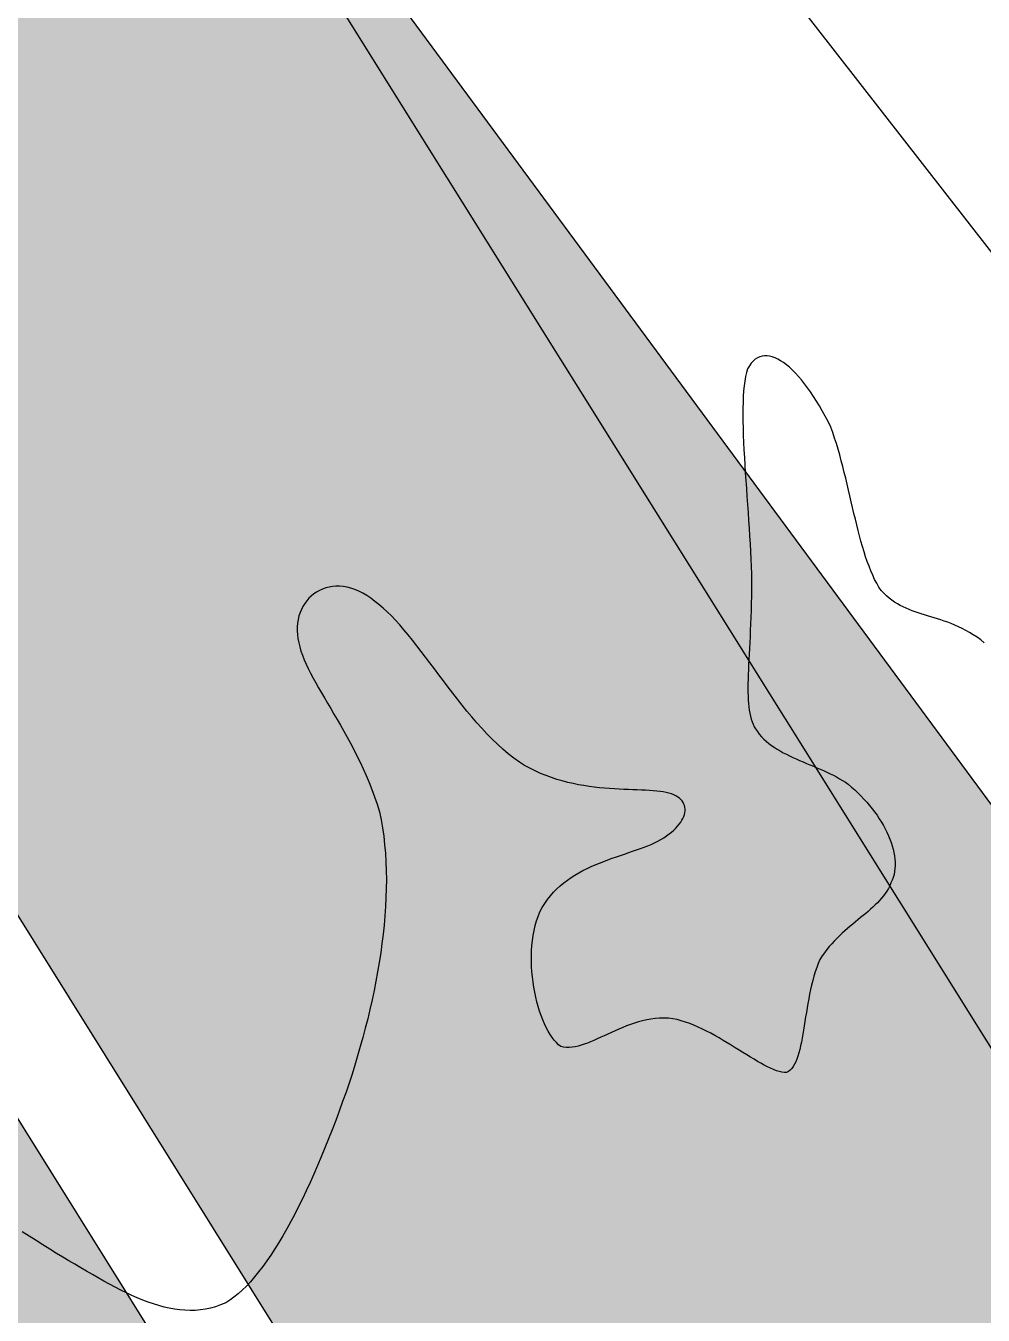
# Model space of a CAD drawing. Header units: metres. Extents: x 3 to 509016, y 4 to 6969473.
# Drawn here: x 507908.199 to 507909.53, y 6967153.202 to 6967154.996 of the extents above; entities that cross this region are included whole.
import ezdxf

# ---------------------------------------------------------------- set-up
doc = ezdxf.new("R2010")
doc.units = ezdxf.units.M
doc.layers.add('_PROP-BDY', color=6, linetype='Continuous', plot=False)
for name, color, linetype in [('EWS_BATTER TOE', 252, 'Continuous'), ('HATCH_LANDSCAPE', 1, 'Continuous'), ('HATCH_PAVEMENT_CARPARK', 254, 'Continuous'), ('KRB_BACK', 252, 'Continuous'), ('KRB_LIP', 252, 'Continuous'), ('mga2020DR_UNLINED', 252, 'Continuous'), ('mga2020VEG_TREE', 252, 'Continuous'), ('XREF', 7, 'Continuous')]:
    doc.layers.add(name, color=color, linetype=linetype)

# ---------------------------------------------------------------- blocks, each defined once
blk = doc.blocks.new('XD_HATCH')
at = {"layer": 'HATCH_LANDSCAPE', "ltscale": 0.5}
h = blk.add_hatch(dxfattribs=at)
h.set_pattern_fill('GRASS', color=256, scale=0.05)
h.set_pattern_definition([(212.013854887, (0, 0), (-0.28538859865, -1.2375190291), [0.238125, -1.557926224]), (167.013854887, (0, 0), (-0.28538859868, -1.23751902925), [0.238125, -1.031875]), (257.013854887, (0, 0), (1.23751902925, -0.28538859868), [0.238125, -1.031875])])
edge = h.paths.add_edge_path()
edge.add_line((507834.6194, 6967286.6003), (507833.7745, 6967278.3766))
edge.add_line((507833.7745, 6967278.3766), (507834.4563, 6967266.5732))
edge.add_arc((507833.4405, 6967266.3882), 1.0325, -56.8269, 10.3208, ccw=False)
edge.add_line((507834.0055, 6967265.524), (507833.7027, 6967265.3348))
edge.add_line((507833.7027, 6967265.3348), (507831.8595, 6967265.8814))
edge.add_arc((507790.5773, 6967261.1965), 41.5471, 6.4744, 11.72996)
edge.add_arc((507652.9266, 6967269.5696), 178.3302, 0.023588, 2.717699)
edge.add_arc((507863.8943, 6967277.5885), 32.8409, 156.38178, 179.23816, ccw=False)
edge.add_line((507833.8043, 6967290.7459), (507834.868, 6967290.3037))
edge.add_line((507834.868, 6967290.3037), (507834.6194, 6967286.6003))
edge = h.paths.add_edge_path()
edge.add_line((507840.3758, 6967264.2031), (507839.0111, 6967268.6216))
edge.add_line((507839.0111, 6967268.6216), (507838.9485, 6967268.9634))
edge.add_line((507838.9485, 6967268.9634), (507838.9635, 6967269.4631))
edge.add_line((507838.9635, 6967269.4631), (507838.7986, 6967271.4707))
edge.add_line((507838.7986, 6967271.4707), (507838.5426, 6967271.9806))
edge.add_line((507838.5426, 6967271.9806), (507838.3277, 6967272.489))
edge.add_line((507838.3277, 6967272.489), (507838.1812, 6967272.9949))
edge.add_line((507838.1812, 6967272.9949), (507838.0533, 6967273.5))
edge.add_line((507838.0533, 6967273.5), (507837.435, 6967274.5364))
edge.add_line((507837.435, 6967274.5364), (507837.4424, 6967274.8298))
edge.add_line((507837.4424, 6967274.8298), (507837.523, 6967275.3334))
edge.add_line((507837.523, 6967275.3334), (507837.4511, 6967275.831))
edge.add_line((507837.4511, 6967275.831), (507837.4008, 6967276.3294))
edge.add_line((507837.4008, 6967276.3294), (507837.3858, 6967276.8292))
edge.add_line((507837.3858, 6967276.8292), (507837.3708, 6967277.329))
edge.add_line((507837.3708, 6967277.329), (507837.3559, 6967277.8288))
edge.add_line((507837.3559, 6967277.8288), (507837.2868, 6967278.3259))
edge.add_line((507837.2868, 6967278.3259), (507837.6201, 6967280.3039))
edge.add_line((507837.6201, 6967280.3039), (507837.7291, 6967281.2981))
edge.add_line((507837.7291, 6967281.2981), (507837.7573, 6967281.7976))
edge.add_line((507837.7573, 6967281.7976), (507837.7637, 6967283.3032))
edge.add_line((507837.7637, 6967283.3032), (507837.8004, 6967283.8019))
edge.add_line((507837.8004, 6967283.8019), (507837.9, 6967284.2949))
edge.add_line((507837.9, 6967284.2949), (507838.1892, 6967285.2728))
edge.add_line((507838.1892, 6967285.2728), (507838.2709, 6967285.7675))
edge.add_line((507838.2709, 6967285.7675), (507838.3266, 6967286.2645))
edge.add_line((507838.3266, 6967286.2645), (507837.056, 6967286.299))
edge.add_line((507837.056, 6967286.299), (507837.0835, 6967286.024))
edge.add_line((507837.0835, 6967286.024), (507836.2865, 6967278.3018))
edge.add_line((507836.2865, 6967278.3018), (507836.7877, 6967269.7623))
edge.add_line((507836.7877, 6967269.7623), (507836.9971, 6967265.9725))
edge.add_arc((507835.4372, 6967265.8975), 1.5617, -51.2364, 2.7548, ccw=False)
edge.add_line((507836.415, 6967264.6797), (507834.7625, 6967263.6386))
edge.add_line((507834.7625, 6967263.6386), (507834.4122, 6967261.6514))
edge.add_line((507834.4122, 6967261.6514), (507838.3369, 6967255.3696))
edge.add_arc((507838.6337, 6967255.5551), 0.35, 211.9938, 302.0004)
edge.add_line((507838.8192, 6967255.2583), (507843.102, 6967257.934))
edge.add_line((507843.102, 6967257.934), (507849.8852, 6967247.0769))
edge.add_line((507849.8852, 6967247.0769), (507845.6775, 6967244.448))
edge.add_arc((507845.8629, 6967244.1511), 0.35, 121.996, 211.996)
edge.add_line((507845.5661, 6967243.9657), (507846.3609, 6967242.6936))
edge.add_arc((507846.6577, 6967242.879), 0.35, 211.996, 301.996)
edge.add_line((507846.8432, 6967242.5822), (507851.0509, 6967245.2111))
edge.add_line((507851.0509, 6967245.2111), (507857.8321, 6967234.3573))
edge.add_line((507857.8321, 6967234.3573), (507858.9988, 6967232.4898))
edge.add_line((507858.9988, 6967232.4898), (507868.4293, 6967217.3956))
edge.add_line((507868.4293, 6967217.3956), (507869.595, 6967215.5298))
edge.add_line((507869.595, 6967215.5298), (507879.0265, 6967200.4339))
edge.add_line((507879.0265, 6967200.4339), (507880.1922, 6967198.5681))
edge.add_line((507880.1922, 6967198.5681), (507889.6237, 6967183.4722))
edge.add_line((507889.6237, 6967183.4722), (507890.8655, 6967181.6516))
edge.add_line((507890.8655, 6967181.6516), (507890.7894, 6967181.6064))
edge.add_line((507890.7894, 6967181.6064), (507900.2209, 6967166.5105))
edge.add_line((507900.2209, 6967166.5105), (507895.9381, 6967163.8347))
edge.add_arc((507896.1235, 6967163.5378), 0.35, 121.994, 211.996)
edge.add_line((507895.8267, 6967163.3524), (507896.6215, 6967162.0802))
edge.add_arc((507896.9183, 6967162.2657), 0.35, 211.9984, 301.996)
edge.add_line((507897.1038, 6967161.9689), (507901.3866, 6967164.6447))
edge.add_line((507901.3866, 6967164.6447), (507910.8181, 6967149.5487))
edge.add_line((507910.8181, 6967149.5487), (507906.5469, 6967146.8811))
edge.add_arc((507906.7649, 6967146.6028), 0.3535, 128.0734, 218.4885)
edge.add_line((507906.4882, 6967146.3828), (507907.8077, 6967145.0972))
edge.add_line((507907.8077, 6967145.0972), (507909.4019, 6967144.1738))
edge.add_line((507909.4019, 6967144.1738), (507911.1824, 6967145.0318))
edge.add_line((507911.1824, 6967145.0318), (507911.5938, 6967146.4662))
edge.add_line((507911.5938, 6967146.4662), (507913.3116, 6967147.5395))
edge.add_line((507913.3116, 6967147.5395), (507911.7607, 6967150.3145))
edge.add_line((507911.7607, 6967150.3145), (507911.3517, 6967151.1377))
edge.add_line((507911.3517, 6967151.1377), (507910.3123, 6967152.8466))
edge.add_line((507910.3123, 6967152.8466), (507910.0252, 6967153.2568))
edge.add_line((507910.0252, 6967153.2568), (507908.2386, 6967155.6779))
edge.add_line((507908.2386, 6967155.6779), (507906.8185, 6967157.7385))
edge.add_line((507906.8185, 6967157.7385), (507905.1467, 6967160.2314))
edge.add_line((507905.1467, 6967160.2314), (507902.6614, 6967164.5743))
edge.add_line((507902.6614, 6967164.5743), (507901.6885, 6967166.3247))
edge.add_line((507901.6885, 6967166.3247), (507890.3492, 6967184.5912))
edge.add_line((507890.3492, 6967184.5912), (507887.9238, 6967188.3817))
edge.add_line((507887.9238, 6967188.3817), (507882.2644, 6967197.2262))
edge.add_line((507882.2644, 6967197.2262), (507881.0853, 6967198.9492))
edge.add_line((507881.0853, 6967198.9492), (507875.2149, 6967208.1494))
edge.add_line((507875.2149, 6967208.1494), (507870.7184, 6967215.3627))
edge.add_line((507870.7184, 6967215.3627), (507864.5811, 6967226.2674))
edge.add_line((507864.5811, 6967226.2674), (507858.7045, 6967235.0792))
edge.add_line((507858.7045, 6967235.0792), (507856.2419, 6967238.7442))
edge.add_line((507856.2419, 6967238.7442), (507855.1022, 6967240.3904))
edge.add_line((507855.1022, 6967240.3904), (507854.8173, 6967240.8019))
edge.add_line((507854.8173, 6967240.8019), (507854.0618, 6967242.0986))
edge.add_line((507854.0618, 6967242.0986), (507852.576, 6967244.7077))
edge.add_line((507852.576, 6967244.7077), (507851.066, 6967247.3016))
edge.add_line((507851.066, 6967247.3016), (507849.5393, 6967249.8852))
edge.add_line((507849.5393, 6967249.8852), (507848.9949, 6967250.7242))
edge.add_line((507848.9949, 6967250.7242), (507848.7226, 6967251.1437))
edge.add_line((507848.7226, 6967251.1437), (507848.4401, 6967251.5567))
edge.add_line((507848.4401, 6967251.5567), (507847.8618, 6967252.3745))
edge.add_line((507847.8618, 6967252.3745), (507847.3356, 6967253.2249))
edge.add_line((507847.3356, 6967253.2249), (507845.7975, 6967255.8013))
edge.add_line((507845.7975, 6967255.8013), (507844.2186, 6967258.446))
edge.add_line((507844.2186, 6967258.446), (507842.8502, 6967261.0217))
edge.add_line((507842.8502, 6967261.0217), (507842.6112, 6967261.4614))
edge.add_line((507842.6112, 6967261.4614), (507842.0412, 6967262.2858))
edge.add_line((507842.0412, 6967262.2858), (507840.3758, 6967264.2031))
at = {"layer": 'HATCH_PAVEMENT_CARPARK'}
h = blk.add_hatch(color=256, dxfattribs=at)
h.dxf.hatch_style = 1
edge = h.paths.add_edge_path()
edge.add_line((507875.9888, 6967195.7651), (507880.1445, 6967198.3614))
edge.add_line((507880.1445, 6967198.3614), (507889.417, 6967183.5199))
edge.add_line((507889.417, 6967183.5199), (507885.2614, 6967180.9236))
edge.add_arc((507885.5253, 6967180.4998), 0.4992, 121.9079, 212.0841)
edge.add_line((507885.1023, 6967180.2346), (507885.8971, 6967178.9625))
edge.add_arc((507886.3196, 6967179.221), 0.4954, 211.4571, 302.5349)
edge.add_line((507886.586, 6967178.8034), (507890.7427, 6967181.398))
edge.add_line((507890.7427, 6967181.398), (507900.0142, 6967166.5582))
edge.add_line((507900.0142, 6967166.5582), (507895.8586, 6967163.9619))
edge.add_arc((507896.1225, 6967163.5381), 0.4992, 121.9059, 212.0841)
edge.add_line((507895.6995, 6967163.2729), (507896.4943, 6967162.0008))
edge.add_arc((507896.9183, 6967162.2657), 0.5, 211.9984, 301.996)
edge.add_line((507897.1832, 6967161.8417), (507901.3389, 6967164.438))
edge.add_line((507901.3389, 6967164.438), (507910.6114, 6967149.5965))
edge.add_line((507910.6114, 6967149.5965), (507906.4613, 6967147.0044))
edge.add_arc((507906.7649, 6967146.6028), 0.5035, 127.0863, 218.5157)
edge.add_arc((507912.318, 6967151.0464), 7.6156, 218.65732, 253.74497)
edge.add_line((507910.1863, 6967143.7352), (507910.7688, 6967143.59))
edge.add_line((507910.7688, 6967143.59), (507911.5189, 6967143.4728))
edge.add_line((507911.5189, 6967143.4728), (507912.2837, 6967143.4309))
edge.add_line((507912.2837, 6967143.4309), (507913.7894, 6967143.3382))
edge.add_line((507913.7894, 6967143.3382), (507914.7067, 6967143.2816))
edge.add_line((507914.7067, 6967143.2816), (507913.8403, 6967137.3297))
edge.add_line((507913.8403, 6967137.3297), (507912.0774, 6967137.387))
edge.add_line((507912.0774, 6967137.387), (507909.0582, 6967137.6263))
edge.add_arc((507911.1175, 6967152.4843), 15, 222.13107, 262.10918, ccw=False)
edge.add_arc((507899.5853, 6967142.1233), 0.5056, 36.1917, 121.7915)
edge.add_line((507899.3189, 6967142.5531), (507895.8547, 6967140.3769))
edge.add_line((507895.8547, 6967140.3769), (507893.2252, 6967144.5857))
edge.add_line((507893.2252, 6967144.5857), (507886.5822, 6967155.2184))
edge.add_line((507886.5822, 6967155.2184), (507890.8139, 6967157.8599))
edge.add_arc((507890.4505, 6967158.234), 0.5215, 314.169, 391.1342)
edge.add_line((507890.8969, 6967158.5037), (507890.1021, 6967159.7758))
edge.add_arc((507889.6697, 6967159.5002), 0.5127, 32.5139, 110.6117)
edge.add_line((507889.4892, 6967159.9802), (507885.2575, 6967157.3386))
edge.add_line((507885.2575, 6967157.3386), (507875.985, 6967172.1801))
edge.add_line((507875.985, 6967172.1801), (507880.2167, 6967174.8216))
edge.add_arc((507879.8533, 6967175.1957), 0.5215, 314.1688, 391.1377)
edge.add_line((507880.2997, 6967175.4654), (507879.5049, 6967176.7376))
edge.add_arc((507879.0815, 6967176.4734), 0.499, 31.9564, 112.37)
edge.add_line((507878.8916, 6967176.9349), (507874.6603, 6967174.3003))
edge.add_line((507874.6603, 6967174.3003), (507865.3878, 6967189.1418))
edge.add_line((507865.3878, 6967189.1418), (507869.5434, 6967191.7381))
edge.add_arc((507869.2785, 6967192.1622), 0.5, 301.9931, 391.9994)
edge.add_line((507869.7025, 6967192.4271), (507868.9077, 6967193.6993))
edge.add_arc((507868.4837, 6967193.4343), 0.5, 31.9969, 121.9973)
edge.add_line((507868.2187, 6967193.8583), (507864.0642, 6967191.2604))
edge.add_line((507864.0642, 6967191.2604), (507854.7578, 6967206.1561))
edge.add_line((507854.7578, 6967206.1561), (507859.003, 6967208.7411))
edge.add_arc((507858.6819, 6967209.1238), 0.4995, 310.0061, 392.0445)
edge.add_line((507859.1053, 6967209.3888), (507858.3105, 6967210.661))
edge.add_arc((507857.8781, 6967210.3853), 0.5127, 32.5162, 110.6117)
edge.add_line((507857.6976, 6967210.8653), (507853.542, 6967208.2689))
edge.add_line((507853.542, 6967208.2689), (507844.2673, 6967223.0031))
edge.add_line((507844.2673, 6967223.0031), (507848.4217, 6967225.6013))
edge.add_arc((507848.1566, 6967226.0252), 0.5, 302.0224, 392.0224)
edge.add_line((507848.5805, 6967226.2903), (507847.6992, 6967227.6994))
edge.add_arc((507847.268, 6967227.4197), 0.5139, 32.9678, 130.3844)
edge.add_line((507846.935, 6967227.8112), (507842.912, 6967225.2832))
edge.add_line((507842.912, 6967225.2832), (507836.3216, 6967235.8317))
edge.add_line((507836.3216, 6967235.8317), (507840.4772, 6967238.428))
edge.add_arc((507840.2123, 6967238.8521), 0.5, 301.996, 392.0008)
edge.add_line((507840.6363, 6967239.117), (507840.6363, 6967239.117))
edge.add_arc((507840.2123, 6967238.8521), 0.5, -58.004, 31.9984, ccw=False)
edge.add_line((507840.4772, 6967238.428), (507836.3216, 6967235.8317))
edge.add_line((507836.3216, 6967235.8317), (507842.912, 6967225.2832))
edge.add_line((507842.912, 6967225.2832), (507846.935, 6967227.8112))
edge.add_arc((507847.268, 6967227.4197), 0.5139, 32.9678, 130.3844, ccw=False)
edge.add_line((507847.6992, 6967227.6994), (507848.5805, 6967226.2903))
edge.add_arc((507848.1566, 6967226.0252), 0.5, -57.9776, 32.0224, ccw=False)
edge.add_line((507848.4217, 6967225.6013), (507844.2673, 6967223.0031))
edge.add_line((507844.2673, 6967223.0031), (507853.542, 6967208.2689))
edge.add_line((507853.542, 6967208.2689), (507857.6976, 6967210.8653))
edge.add_arc((507857.8781, 6967210.3853), 0.5127, 32.5162, 110.6117, ccw=False)
edge.add_line((507858.3105, 6967210.661), (507859.1516, 6967209.4817))
edge.add_line((507859.1516, 6967209.4817), (507864.7027, 6967212.8859))
edge.add_arc((507865.1267, 6967213.1508), 0.5, 211.996, 301.996)
edge.add_line((507865.3916, 6967212.7268), (507869.5473, 6967215.3231))
edge.add_line((507869.5473, 6967215.3231), (507878.8198, 6967200.4816))
edge.add_line((507878.8198, 6967200.4816), (507874.6642, 6967197.8853))
edge.add_arc((507874.9291, 6967197.4612), 0.5, 121.996, 211.996)
edge.add_line((507874.5051, 6967197.1963), (507875.2999, 6967195.9242))
edge.add_arc((507875.7239, 6967196.1891), 0.5, 211.996, 301.996)
blk = doc.blocks.new('25027_BNP_Skygate Play-Sheet - 000101 - SITE PLAN')
at = {"layer": '_PROP-BDY'}
blk.add_line((-2401700.5, 3945943.9), (-2257300.5, 3945943.9), dxfattribs=at)
blk = doc.blocks.new('XE_ARCH')
at = {"xscale": 0.001, "yscale": 0.001, "zscale": 0.001, "rotation": 121.996}
blk.add_blockref('25027_BNP_Skygate Play-Sheet - 000101 - SITE PLAN', (509988.1258, 6971273.7702), dxfattribs=at)
blk = doc.blocks.new('XE_LOT BOUNDARY')
at = {"layer": '_PROP-BDY'}
blk.add_line((507914.1948, 6967146.1257), (507837.683, 6967268.5892), dxfattribs=at)
blk = doc.blocks.new('BAC V TREE')
for p, q in [((7.3598, -9.7209), (7.3465, -9.7325)), ((7.3737, -9.7117), (7.3598, -9.7209)), ((7.3882, -9.705), (7.3737, -9.7117)), ((7.4033, -9.7005), (7.3882, -9.705)), ((7.419, -9.6983), (7.4033, -9.7005)), ((7.4351, -9.6983), (7.419, -9.6983)), ((7.4517, -9.7005), (7.4351, -9.6983)), ((7.4687, -9.7048), (7.4517, -9.7005)), ((7.4861, -9.7112), (7.4687, -9.7048)), ((7.5039, -9.7196), (7.4861, -9.7112)), ((7.522, -9.7299), (7.5039, -9.7196)), ((7.3039, -9.8056), (7.2979, -9.8315)), ((7.3109, -9.7823), (7.3039, -9.8056)), ((7.3221, -9.7632), (7.3109, -9.7823)), ((7.3339, -9.7466), (7.3221, -9.7632)), ((7.3465, -9.7325), (7.3339, -9.7466)), ((7.5404, -9.7422), (7.522, -9.7299)), ((7.559, -9.7563), (7.5404, -9.7422)), ((7.5778, -9.7722), (7.559, -9.7563)), ((7.5968, -9.7899), (7.5778, -9.7722)), ((7.6159, -9.8092), (7.5968, -9.7899)), ((7.2929, -9.8599), (7.2888, -9.8906)), ((7.2979, -9.8315), (7.2929, -9.8599)), ((7.6351, -9.8302), (7.6159, -9.8092)), ((7.6544, -9.8528), (7.6351, -9.8302)), ((7.6737, -9.877), (7.6544, -9.8528)), ((7.693, -9.9026), (7.6737, -9.877)), ((7.2832, -9.9587), (7.2816, -9.9958)), ((7.2856, -9.9236), (7.2832, -9.9587)), ((7.2888, -9.8906), (7.2856, -9.9236)), ((7.7123, -9.9297), (7.693, -9.9026)), ((7.7314, -9.9581), (7.7123, -9.9297)), ((7.7505, -9.9879), (7.7314, -9.9581)), ((7.2807, -10.0347), (7.2805, -10.0754)), ((7.2816, -9.9958), (7.2807, -10.0347)), ((7.7694, -10.019), (7.7505, -9.9879)), ((7.7881, -10.0513), (7.7694, -10.019)), ((7.8066, -10.0848), (7.7881, -10.0513)), ((7.2805, -10.0754), (7.2809, -10.1176)), ((7.2809, -10.1176), (7.2818, -10.1613)), ((7.8248, -10.1194), (7.8066, -10.0848)), ((7.8427, -10.1551), (7.8248, -10.1194)), ((7.2818, -10.1613), (7.2833, -10.2062)), ((7.2833, -10.2062), (7.2852, -10.2524)), ((7.8551, -10.1894), (7.8427, -10.1551)), ((7.8669, -10.2243), (7.8551, -10.1894)), ((7.2852, -10.2524), (7.2875, -10.2996)), ((7.2875, -10.2996), (7.2901, -10.3478)), ((7.8782, -10.2598), (7.8669, -10.2243)), ((7.889, -10.2958), (7.8782, -10.2598)), ((7.8995, -10.3323), (7.889, -10.2958)), ((7.2901, -10.3478), (7.2931, -10.3967)), ((7.9096, -10.3692), (7.8995, -10.3323)), ((7.9193, -10.4064), (7.9096, -10.3692)), ((7.2931, -10.3967), (7.2963, -10.4463)), ((7.2963, -10.4463), (7.2996, -10.4965)), ((7.9288, -10.4438), (7.9193, -10.4064)), ((7.938, -10.4814), (7.9288, -10.4438)), ((7.2996, -10.4965), (7.3031, -10.547)), ((7.3031, -10.547), (7.3067, -10.5978)), ((7.9471, -10.5191), (7.938, -10.4814)), ((7.9559, -10.5567), (7.9471, -10.5191)), ((7.3067, -10.5978), (7.3103, -10.6487)), ((7.9647, -10.5944), (7.9559, -10.5567)), ((7.9733, -10.6319), (7.9647, -10.5944)), ((7.3103, -10.6487), (7.3138, -10.6996)), ((7.3138, -10.6996), (7.3173, -10.7504)), ((7.982, -10.6691), (7.9733, -10.6319)), ((7.9906, -10.7061), (7.982, -10.6691)), ((7.9993, -10.7428), (7.9906, -10.7061)), ((7.3173, -10.7504), (7.3206, -10.801)), ((8.0081, -10.779), (7.9993, -10.7428)), ((8.017, -10.8147), (8.0081, -10.779)), ((7.3206, -10.801), (7.3238, -10.8511)), ((7.3238, -10.8511), (7.3267, -10.9007)), ((8.0261, -10.8498), (8.017, -10.8147)), ((8.0354, -10.8842), (8.0261, -10.8498)), ((7.3267, -10.9007), (7.3293, -10.9497)), ((7.3293, -10.9497), (7.3315, -10.9978)), ((8.0449, -10.918), (8.0354, -10.8842)), ((8.0548, -10.9509), (8.0449, -10.918)), ((8.065, -10.983), (8.0548, -10.9509)), ((7.3315, -10.9978), (7.3333, -11.0451)), ((8.0756, -11.0141), (8.065, -10.983)), ((8.0866, -11.0442), (8.0756, -11.0141)), ((7.3333, -11.0451), (7.3347, -11.0913)), ((7.3347, -11.0913), (7.3356, -11.1363)), ((8.0981, -11.0731), (8.0866, -11.0442)), ((8.1101, -11.101), (8.0981, -11.0731)), ((8.1226, -11.1275), (8.1101, -11.101)), ((4.5751, -11.1983), (4.5567, -11.2087)), ((4.5946, -11.1894), (4.5751, -11.1983)), ((4.6148, -11.1822), (4.5946, -11.1894)), ((4.636, -11.1767), (4.6148, -11.1822)), ((4.6578, -11.173), (4.636, -11.1767)), ((4.6803, -11.1711), (4.6578, -11.173)), ((4.7034, -11.1712), (4.6803, -11.1711)), ((4.7271, -11.1731), (4.7034, -11.1712)), ((4.7513, -11.1772), (4.7271, -11.1731)), ((4.7758, -11.1833), (4.7513, -11.1772)), ((4.8008, -11.1917), (4.7758, -11.1833)), ((4.8259, -11.2022), (4.8008, -11.1917)), ((4.8514, -11.2151), (4.8259, -11.2022)), ((7.3354, -11.1859), (7.3349, -11.2341)), ((7.3356, -11.1363), (7.3354, -11.1859)), ((8.1357, -11.1528), (8.1226, -11.1275)), ((8.1495, -11.1766), (8.1357, -11.1528)), ((8.1639, -11.199), (8.1495, -11.1766)), ((8.1808, -11.2165), (8.1639, -11.199)), ((4.4807, -11.2818), (4.4693, -11.3002)), ((4.4935, -11.2646), (4.4807, -11.2818)), ((4.5075, -11.2486), (4.4935, -11.2646)), ((4.5228, -11.2339), (4.5075, -11.2486)), ((4.5392, -11.2206), (4.5228, -11.2339)), ((4.5567, -11.2087), (4.5392, -11.2206)), ((4.8769, -11.2304), (4.8514, -11.2151)), ((4.9025, -11.2481), (4.8769, -11.2304)), ((4.9282, -11.2683), (4.9025, -11.2481)), ((4.9547, -11.2884), (4.9282, -11.2683)), ((4.9812, -11.3107), (4.9547, -11.2884)), ((7.334, -11.2809), (7.3329, -11.3261)), ((7.3349, -11.2341), (7.334, -11.2809)), ((8.1978, -11.2325), (8.1808, -11.2165)), ((8.2151, -11.2472), (8.1978, -11.2325)), ((8.2326, -11.2606), (8.2151, -11.2472)), ((8.2503, -11.2729), (8.2326, -11.2606)), ((8.2683, -11.2841), (8.2503, -11.2729)), ((8.2865, -11.2944), (8.2683, -11.2841)), ((4.4437, -11.3616), (4.4382, -11.3839)), ((4.4507, -11.3401), (4.4437, -11.3616)), ((4.4593, -11.3196), (4.4507, -11.3401)), ((4.4693, -11.3002), (4.4593, -11.3196)), ((5.0078, -11.3351), (4.9812, -11.3107)), ((5.0344, -11.3614), (5.0078, -11.3351)), ((5.0612, -11.3894), (5.0344, -11.3614)), ((7.3315, -11.37), (7.3299, -11.4125)), ((7.3329, -11.3261), (7.3315, -11.37)), ((8.3049, -11.3038), (8.2865, -11.2944)), ((8.3236, -11.3124), (8.3049, -11.3038)), ((8.3425, -11.3204), (8.3236, -11.3124)), ((8.3616, -11.3279), (8.3425, -11.3204)), ((8.381, -11.3349), (8.3616, -11.3279)), ((8.4007, -11.3415), (8.381, -11.3349)), ((8.4206, -11.3479), (8.4007, -11.3415)), ((8.4408, -11.3541), (8.4206, -11.3479)), ((8.4612, -11.3603), (8.4408, -11.3541)), ((8.4819, -11.3666), (8.4612, -11.3603)), ((8.5029, -11.3729), (8.4819, -11.3666)), ((4.4325, -11.431), (4.4323, -11.4556)), ((4.4345, -11.4071), (4.4325, -11.431)), ((4.4382, -11.3839), (4.4345, -11.4071)), ((5.088, -11.4192), (5.0612, -11.3894)), ((5.115, -11.4504), (5.088, -11.4192)), ((5.1422, -11.4831), (5.115, -11.4504)), ((7.3282, -11.4536), (7.3264, -11.4934)), ((7.3299, -11.4125), (7.3282, -11.4536)), ((8.5242, -11.3796), (8.5029, -11.3729)), ((8.5457, -11.3865), (8.5242, -11.3796)), ((8.5675, -11.394), (8.5457, -11.3865)), ((8.5896, -11.4019), (8.5675, -11.394)), ((8.612, -11.4106), (8.5896, -11.4019)), ((8.6347, -11.4199), (8.612, -11.4106)), ((8.6577, -11.4301), (8.6347, -11.4199)), ((8.681, -11.4413), (8.6577, -11.4301)), ((8.7046, -11.4535), (8.681, -11.4413)), ((8.7284, -11.4669), (8.7046, -11.4535)), ((4.4323, -11.4556), (4.4339, -11.4808)), ((4.4339, -11.4808), (4.4375, -11.5065)), ((4.4375, -11.5065), (4.4422, -11.5324)), ((4.4422, -11.5324), (4.4487, -11.5587)), ((5.1695, -11.5169), (5.1422, -11.4831)), ((5.197, -11.5519), (5.1695, -11.5169)), ((7.3245, -11.5318), (7.3227, -11.569)), ((7.3264, -11.4934), (7.3245, -11.5318)), ((8.7527, -11.4815), (8.7284, -11.4669)), ((8.7772, -11.4974), (8.7527, -11.4815)), ((8.802, -11.5148), (8.7772, -11.4974)), ((8.8216, -11.5337), (8.802, -11.5148)), ((4.4487, -11.5587), (4.4568, -11.5855)), ((4.4568, -11.5855), (4.4664, -11.6129)), ((4.4664, -11.6129), (4.4775, -11.6408)), ((5.2247, -11.5878), (5.197, -11.5519)), ((5.2526, -11.6246), (5.2247, -11.5878)), ((7.3208, -11.6048), (7.3191, -11.6394)), ((7.3227, -11.569), (7.3208, -11.6048)), ((4.4775, -11.6408), (4.49, -11.6692)), ((4.49, -11.6692), (4.5036, -11.6982)), ((4.5036, -11.6982), (4.5185, -11.7279)), ((5.2808, -11.662), (5.2526, -11.6246)), ((5.3093, -11.7), (5.2808, -11.662)), ((5.338, -11.7384), (5.3093, -11.7)), ((7.3175, -11.6727), (7.316, -11.7048)), ((7.3191, -11.6394), (7.3175, -11.6727)), ((4.5185, -11.7279), (4.5344, -11.7581)), ((4.5344, -11.7581), (4.5512, -11.7889)), ((5.3671, -11.7771), (5.338, -11.7384)), ((5.3965, -11.8159), (5.3671, -11.7771)), ((7.3138, -11.7654), (7.3131, -11.794)), ((7.3148, -11.7357), (7.3138, -11.7654)), ((7.316, -11.7048), (7.3148, -11.7357)), ((4.5512, -11.7889), (4.569, -11.8204)), ((4.569, -11.8204), (4.5875, -11.8525)), ((4.5875, -11.8525), (4.6067, -11.8854)), ((5.4262, -11.8547), (5.3965, -11.8159)), ((5.4562, -11.8933), (5.4262, -11.8547)), ((7.3131, -11.794), (7.3128, -11.8214)), ((7.3128, -11.8214), (7.3129, -11.8477)), ((7.3129, -11.8477), (7.3135, -11.8729)), ((4.6067, -11.8854), (4.6264, -11.9189)), ((4.6264, -11.9189), (4.6467, -11.9531)), ((5.4867, -11.9317), (5.4562, -11.8933)), ((5.5175, -11.9696), (5.4867, -11.9317)), ((7.3135, -11.8729), (7.3145, -11.897)), ((7.3145, -11.897), (7.3161, -11.9201)), ((7.3161, -11.9201), (7.3182, -11.9421)), ((7.3182, -11.9421), (7.321, -11.9631)), ((4.6467, -11.9531), (4.6673, -11.9881)), ((4.6673, -11.9881), (4.6882, -12.0238)), ((4.6882, -12.0238), (4.7094, -12.0603)), ((5.5488, -12.007), (5.5175, -11.9696)), ((5.5805, -12.0438), (5.5488, -12.007)), ((7.321, -11.9631), (7.3244, -11.9832)), ((7.3244, -11.9832), (7.3286, -12.0022)), ((7.3286, -12.0022), (7.3335, -12.0203)), ((7.3335, -12.0203), (7.3393, -12.0375)), ((4.7094, -12.0603), (4.7306, -12.0976)), ((4.7306, -12.0976), (4.7518, -12.1357)), ((5.6127, -12.0796), (5.5805, -12.0438)), ((5.6453, -12.1145), (5.6127, -12.0796)), ((7.3393, -12.0375), (7.3458, -12.0537)), ((7.3458, -12.0537), (7.3533, -12.0691)), ((7.3533, -12.0691), (7.3618, -12.0836)), ((7.3618, -12.0836), (7.3731, -12.1009)), ((7.3731, -12.1009), (7.3856, -12.1174)), ((4.7518, -12.1357), (4.773, -12.1746)), ((4.773, -12.1746), (4.794, -12.2143)), ((5.6785, -12.1483), (5.6453, -12.1145)), ((5.7121, -12.1809), (5.6785, -12.1483)), ((5.7463, -12.212), (5.7121, -12.1809)), ((7.3856, -12.1174), (7.3992, -12.1331)), ((7.3992, -12.1331), (7.4138, -12.1481)), ((7.4138, -12.1481), (7.4293, -12.1623)), ((7.4293, -12.1623), (7.4456, -12.1759)), ((7.4456, -12.1759), (7.4628, -12.1888)), ((7.4628, -12.1888), (7.4807, -12.2011)), ((4.794, -12.2143), (4.8146, -12.2549)), ((4.8146, -12.2549), (4.8349, -12.2963)), ((5.781, -12.2417), (5.7463, -12.212)), ((5.8163, -12.2697), (5.781, -12.2417)), ((5.8522, -12.2958), (5.8163, -12.2697)), ((7.4807, -12.2011), (7.4993, -12.213)), ((7.4993, -12.213), (7.5186, -12.2243)), ((7.5186, -12.2243), (7.5384, -12.2353)), ((7.5384, -12.2353), (7.5586, -12.2458)), ((7.5586, -12.2458), (7.5793, -12.256)), ((7.5793, -12.256), (7.6004, -12.2659)), ((7.6004, -12.2659), (7.6218, -12.2756)), ((7.6218, -12.2756), (7.6434, -12.2851)), ((4.8349, -12.2963), (4.8548, -12.3387)), ((4.8548, -12.3387), (4.874, -12.382)), ((5.8858, -12.3163), (5.8522, -12.2958)), ((5.9198, -12.335), (5.8858, -12.3163)), ((5.954, -12.3522), (5.9198, -12.335)), ((5.9883, -12.3677), (5.954, -12.3522)), ((7.6434, -12.2851), (7.6652, -12.2945)), ((7.6652, -12.2945), (7.6871, -12.3037)), ((7.6871, -12.3037), (7.7091, -12.3129)), ((7.7091, -12.3129), (7.731, -12.3221)), ((7.731, -12.3221), (7.7529, -12.3314)), ((7.7529, -12.3314), (7.7747, -12.3408)), ((7.7747, -12.3408), (7.7962, -12.3502)), ((7.7962, -12.3502), (7.8175, -12.3599)), ((7.8175, -12.3599), (7.8385, -12.3699)), ((4.874, -12.382), (4.8926, -12.4262)), ((4.8926, -12.4262), (4.9105, -12.4713)), ((6.0229, -12.3818), (5.9883, -12.3677)), ((6.0575, -12.3946), (6.0229, -12.3818)), ((6.0921, -12.406), (6.0575, -12.3946)), ((6.1267, -12.4161), (6.0921, -12.406)), ((6.1612, -12.4251), (6.1267, -12.4161)), ((6.1956, -12.4331), (6.1612, -12.4251)), ((6.2298, -12.44), (6.1956, -12.4331)), ((6.2638, -12.446), (6.2298, -12.44)), ((7.8385, -12.3699), (7.8591, -12.3801)), ((7.8591, -12.3801), (7.8792, -12.3906)), ((7.8792, -12.3906), (7.8988, -12.4015)), ((7.8988, -12.4015), (7.9178, -12.4129)), ((7.9178, -12.4129), (7.9362, -12.4247)), ((7.9362, -12.4247), (7.9539, -12.4371)), ((7.9539, -12.4371), (7.9751, -12.4551)), ((4.9105, -12.4713), (4.9274, -12.5174)), ((4.9274, -12.5174), (4.9435, -12.5645)), ((6.2975, -12.4512), (6.2638, -12.446)), ((6.3308, -12.4556), (6.2975, -12.4512)), ((6.3637, -12.4593), (6.3308, -12.4556)), ((6.3962, -12.4624), (6.3637, -12.4593)), ((6.4281, -12.4649), (6.3962, -12.4624)), ((6.4595, -12.4671), (6.4281, -12.4649)), ((6.4902, -12.4688), (6.4595, -12.4671)), ((6.5203, -12.4703), (6.4902, -12.4688)), ((6.5496, -12.4715), (6.5203, -12.4703)), ((6.5782, -12.4726), (6.5496, -12.4715)), ((6.6059, -12.4736), (6.5782, -12.4726)), ((6.6327, -12.4746), (6.6059, -12.4736)), ((6.6585, -12.4758), (6.6327, -12.4746)), ((6.6834, -12.4771), (6.6585, -12.4758)), ((6.7072, -12.4787), (6.6834, -12.4771)), ((6.7298, -12.4806), (6.7072, -12.4787)), ((6.7513, -12.4829), (6.7298, -12.4806)), ((6.7716, -12.4856), (6.7513, -12.4829)), ((6.7906, -12.489), (6.7716, -12.4856)), ((6.8082, -12.4935), (6.7906, -12.489)), ((6.8245, -12.4987), (6.8082, -12.4935)), ((6.8393, -12.5047), (6.8245, -12.4987)), ((6.8528, -12.5114), (6.8393, -12.5047)), ((6.8648, -12.5187), (6.8528, -12.5114)), ((6.8754, -12.5266), (6.8648, -12.5187)), ((7.9751, -12.4551), (7.9957, -12.4736)), ((7.9957, -12.4736), (8.0158, -12.4926)), ((8.0158, -12.4926), (8.0353, -12.512)), ((8.0353, -12.512), (8.0541, -12.5319)), ((4.9435, -12.5645), (4.9584, -12.6126)), ((6.8847, -12.535), (6.8754, -12.5266)), ((6.8926, -12.544), (6.8847, -12.535)), ((6.8991, -12.5535), (6.8926, -12.544)), ((6.9042, -12.5635), (6.8991, -12.5535)), ((6.908, -12.5738), (6.9042, -12.5635)), ((6.9105, -12.5846), (6.908, -12.5738)), ((6.91, -12.6188), (6.9115, -12.6071)), ((6.9117, -12.5957), (6.9105, -12.5846)), ((6.9115, -12.6071), (6.9117, -12.5957)), ((8.0541, -12.5319), (8.0723, -12.552)), ((8.0723, -12.552), (8.0897, -12.5726)), ((8.0897, -12.5726), (8.1065, -12.5934)), ((8.1065, -12.5934), (8.1225, -12.6144)), ((4.9584, -12.6126), (4.9689, -12.6639)), ((4.9689, -12.6639), (4.9779, -12.7162)), ((6.8742, -12.6925), (6.8833, -12.68)), ((6.8833, -12.68), (6.8912, -12.6675)), ((6.8912, -12.6675), (6.8978, -12.6551)), ((6.8978, -12.6551), (6.9032, -12.6428)), ((6.9032, -12.6428), (6.9072, -12.6307)), ((6.9072, -12.6307), (6.91, -12.6188)), ((8.1225, -12.6144), (8.1378, -12.6357)), ((8.1378, -12.6357), (8.1522, -12.6572)), ((8.1522, -12.6572), (8.1658, -12.6788)), ((8.1658, -12.6788), (8.1786, -12.7005)), ((4.9779, -12.7162), (4.9854, -12.7693)), ((4.9854, -12.7693), (4.9915, -12.8233)), ((6.7758, -12.7786), (6.7935, -12.7667)), ((6.7935, -12.7667), (6.81, -12.7546)), ((6.81, -12.7546), (6.8252, -12.7424)), ((6.8252, -12.7424), (6.8393, -12.73)), ((6.8393, -12.73), (6.8522, -12.7176)), ((6.8522, -12.7176), (6.8638, -12.705)), ((6.8638, -12.705), (6.8742, -12.6925)), ((8.1786, -12.7005), (8.1904, -12.7222)), ((8.1904, -12.7222), (8.2013, -12.7441)), ((8.2013, -12.7441), (8.2113, -12.7659)), ((8.2113, -12.7659), (8.2203, -12.7876)), ((4.9915, -12.8233), (4.9962, -12.878)), ((6.6012, -12.8571), (6.6256, -12.8485)), ((6.6256, -12.8485), (6.6493, -12.8398)), ((6.6493, -12.8398), (6.6723, -12.831)), ((6.6723, -12.831), (6.6945, -12.8219)), ((6.6945, -12.8219), (6.7158, -12.8125)), ((6.7158, -12.8125), (6.737, -12.8015)), ((6.737, -12.8015), (6.757, -12.7902)), ((6.757, -12.7902), (6.7758, -12.7786)), ((8.2203, -12.7876), (8.2283, -12.8094)), ((8.2283, -12.8094), (8.2352, -12.8309)), ((8.2352, -12.8309), (8.2411, -12.8524)), ((8.2411, -12.8524), (8.2459, -12.8736)), ((4.9962, -12.878), (4.9995, -12.9334)), ((4.9995, -12.9334), (5.0015, -12.9894)), ((6.3646, -12.9406), (6.3915, -12.93)), ((6.3915, -12.93), (6.4184, -12.9199)), ((6.4184, -12.9199), (6.4453, -12.9102)), ((6.4453, -12.9102), (6.472, -12.9009)), ((6.472, -12.9009), (6.4986, -12.8918)), ((6.4986, -12.8918), (6.5249, -12.883)), ((6.5249, -12.883), (6.5508, -12.8743)), ((6.5508, -12.8743), (6.5762, -12.8657)), ((6.5762, -12.8657), (6.6012, -12.8571)), ((8.2459, -12.8736), (8.2496, -12.8947)), ((8.2496, -12.8947), (8.2521, -12.9155)), ((8.2521, -12.9155), (8.2534, -12.936)), ((8.2534, -12.936), (8.2535, -12.9561)), ((5.0015, -12.9894), (5.0023, -13.0461)), ((6.183, -13.033), (6.2077, -13.0174)), ((6.2077, -13.0174), (6.2329, -13.0026)), ((6.2329, -13.0026), (6.2586, -12.9888)), ((6.2586, -12.9888), (6.2847, -12.9757)), ((6.2847, -12.9757), (6.3111, -12.9634)), ((6.3111, -12.9634), (6.3377, -12.9517)), ((6.3377, -12.9517), (6.3646, -12.9406)), ((8.2463, -13.0143), (8.2412, -13.0328)), ((8.25, -12.9953), (8.2463, -13.0143)), ((8.2524, -12.9759), (8.25, -12.9953)), ((8.2535, -12.9561), (8.2524, -12.9759)), ((5.0018, -13.1033), (5, -13.161)), ((5.0023, -13.0461), (5.0018, -13.1033)), ((6.0913, -13.1058), (6.113, -13.0859)), ((6.113, -13.0859), (6.1356, -13.0672)), ((6.1356, -13.0672), (6.1589, -13.0496)), ((6.1589, -13.0496), (6.183, -13.033)), ((8.2102, -13.103), (8.2004, -13.1195)), ((8.2191, -13.0859), (8.2102, -13.103)), ((8.227, -13.0682), (8.2191, -13.0859)), ((8.2348, -13.0507), (8.227, -13.0682)), ((8.2412, -13.0328), (8.2348, -13.0507)), ((5, -13.161), (4.9971, -13.2192)), ((6.0143, -13.1983), (6.0319, -13.1731)), ((6.0319, -13.1731), (6.0506, -13.1494)), ((6.0506, -13.1494), (6.0704, -13.1269)), ((6.0704, -13.1269), (6.0913, -13.1058)), ((8.1536, -13.1805), (8.1401, -13.1947)), ((8.1663, -13.1659), (8.1536, -13.1805)), ((8.1784, -13.1509), (8.1663, -13.1659)), ((8.1898, -13.1354), (8.1784, -13.1509)), ((8.2004, -13.1195), (8.1898, -13.1354)), ((4.9971, -13.2192), (4.9931, -13.2778)), ((5.9717, -13.2814), (5.9828, -13.2532)), ((5.9828, -13.2532), (5.9979, -13.225)), ((5.9979, -13.225), (6.0143, -13.1983)), ((8.0654, -13.263), (8.0492, -13.2764)), ((8.0812, -13.2496), (8.0654, -13.263)), ((8.0966, -13.2361), (8.0812, -13.2496)), ((8.1116, -13.2225), (8.0966, -13.2361)), ((8.1261, -13.2087), (8.1116, -13.2225)), ((8.1401, -13.1947), (8.1261, -13.2087)), ((4.9879, -13.3368), (4.9817, -13.3961)), ((4.9931, -13.2778), (4.9879, -13.3368)), ((5.9465, -13.3716), (5.9536, -13.3407)), ((5.9536, -13.3407), (5.962, -13.3106)), ((5.962, -13.3106), (5.9717, -13.2814)), ((7.9653, -13.3452), (7.9482, -13.3597)), ((7.9823, -13.331), (7.9653, -13.3452)), ((7.9993, -13.3171), (7.9823, -13.331)), ((8.0161, -13.3034), (7.9993, -13.3171)), ((8.0328, -13.2898), (8.0161, -13.3034)), ((8.0492, -13.2764), (8.0328, -13.2898)), ((4.9817, -13.3961), (4.9744, -13.4557)), ((5.9361, -13.4355), (5.9407, -13.4033)), ((5.9407, -13.4033), (5.9465, -13.3716)), ((7.8806, -13.4221), (7.8642, -13.439)), ((7.8973, -13.4057), (7.8806, -13.4221)), ((7.9142, -13.3899), (7.8973, -13.4057)), ((7.9312, -13.3746), (7.9142, -13.3899)), ((7.9482, -13.3597), (7.9312, -13.3746)), ((4.9744, -13.4557), (4.9661, -13.5154)), ((5.9294, -13.5346), (5.9305, -13.5012)), ((5.9305, -13.5012), (5.9328, -13.4682)), ((5.9328, -13.4682), (5.9361, -13.4355)), ((7.8015, -13.5138), (7.7869, -13.5346)), ((7.8166, -13.494), (7.8015, -13.5138)), ((7.8321, -13.4749), (7.8166, -13.494)), ((7.848, -13.4566), (7.8321, -13.4749)), ((7.8642, -13.439), (7.848, -13.4566)), ((4.9569, -13.5753), (4.9467, -13.6354)), ((4.9661, -13.5154), (4.9569, -13.5753)), ((5.9294, -13.568), (5.9294, -13.5346)), ((5.9305, -13.6016), (5.9294, -13.568)), ((7.762, -13.5819), (7.7521, -13.6085)), ((7.7728, -13.5562), (7.762, -13.5819)), ((7.7869, -13.5346), (7.7728, -13.5562)), ((4.9467, -13.6354), (4.9356, -13.6955)), ((5.9326, -13.635), (5.9305, -13.6016)), ((5.9356, -13.6683), (5.9326, -13.635)), ((5.9396, -13.7013), (5.9356, -13.6683)), ((7.7346, -13.6635), (7.7269, -13.6918)), ((7.743, -13.6357), (7.7346, -13.6635)), ((7.7521, -13.6085), (7.743, -13.6357)), ((4.9237, -13.7556), (4.9109, -13.8157)), ((4.9356, -13.6955), (4.9237, -13.7556)), ((5.9445, -13.7339), (5.9396, -13.7013)), ((5.9503, -13.766), (5.9445, -13.7339)), ((7.7132, -13.7496), (7.7071, -13.7788)), ((7.7197, -13.7205), (7.7132, -13.7496)), ((7.7269, -13.6918), (7.7197, -13.7205)), ((4.9109, -13.8157), (4.8973, -13.8758)), ((5.9569, -13.7975), (5.9503, -13.766)), ((5.9643, -13.8283), (5.9569, -13.7975)), ((5.9725, -13.8583), (5.9643, -13.8283)), ((7.6961, -13.8375), (7.691, -13.8667)), ((7.7014, -13.8081), (7.6961, -13.8375)), ((7.7071, -13.7788), (7.7014, -13.8081)), ((4.8973, -13.8758), (4.883, -13.9357)), ((5.9815, -13.8873), (5.9725, -13.8583)), ((5.9911, -13.9153), (5.9815, -13.8873)), ((6.0014, -13.9421), (5.9911, -13.9153)), ((7.6816, -13.9246), (7.6772, -13.953)), ((7.6863, -13.8958), (7.6816, -13.9246)), ((7.691, -13.8667), (7.6863, -13.8958)), ((4.8679, -13.9954), (4.8521, -14.0549)), ((4.883, -13.9357), (4.8679, -13.9954)), ((6.0123, -13.9676), (6.0014, -13.9421)), ((6.0238, -13.9918), (6.0123, -13.9676)), ((6.0359, -14.0145), (6.0238, -13.9918)), ((6.4882, -14.0018), (6.4642, -14.0123)), ((6.5124, -13.9916), (6.4882, -14.0018)), ((6.5371, -13.9818), (6.5124, -13.9916)), ((6.5622, -13.9725), (6.5371, -13.9818)), ((6.5876, -13.9639), (6.5622, -13.9725)), ((6.6134, -13.956), (6.5876, -13.9639)), ((6.6396, -13.949), (6.6134, -13.956)), ((6.6662, -13.9431), (6.6396, -13.949)), ((6.6931, -13.9383), (6.6662, -13.9431)), ((6.7204, -13.9348), (6.6931, -13.9383)), ((6.7481, -13.9326), (6.7204, -13.9348)), ((6.7761, -13.932), (6.7481, -13.9326)), ((6.8045, -13.933), (6.7761, -13.932)), ((6.8333, -13.9358), (6.8045, -13.933)), ((6.86, -13.9414), (6.8333, -13.9358)), ((6.8869, -13.9485), (6.86, -13.9414)), ((6.9138, -13.9569), (6.8869, -13.9485)), ((6.9408, -13.9666), (6.9138, -13.9569)), ((6.9679, -13.9773), (6.9408, -13.9666)), ((6.9949, -13.989), (6.9679, -13.9773)), ((7.0219, -14.0016), (6.9949, -13.989)), ((7.0488, -14.015), (7.0219, -14.0016)), ((7.6683, -14.0082), (7.6638, -14.0348)), ((7.6727, -13.9809), (7.6683, -14.0082)), ((7.6772, -13.953), (7.6727, -13.9809)), ((4.8521, -14.0549), (4.8357, -14.1141)), ((6.0485, -14.0357), (6.0359, -14.0145)), ((6.0615, -14.0551), (6.0485, -14.0357)), ((6.075, -14.0727), (6.0615, -14.0551)), ((6.089, -14.0884), (6.075, -14.0727)), ((6.1033, -14.1021), (6.089, -14.0884)), ((6.2869, -14.0914), (6.2665, -14.0989)), ((6.3077, -14.0831), (6.2869, -14.0914)), ((6.3289, -14.0742), (6.3077, -14.0831)), ((6.3505, -14.0646), (6.3289, -14.0742)), ((6.3725, -14.0546), (6.3505, -14.0646)), ((6.3948, -14.0442), (6.3725, -14.0546)), ((6.4176, -14.0336), (6.3948, -14.0442)), ((6.4407, -14.0229), (6.4176, -14.0336)), ((6.4642, -14.0123), (6.4407, -14.0229)), ((7.0756, -14.029), (7.0488, -14.015)), ((7.1022, -14.0435), (7.0756, -14.029)), ((7.1286, -14.0585), (7.1022, -14.0435)), ((7.1548, -14.0739), (7.1286, -14.0585)), ((7.1807, -14.0894), (7.1548, -14.0739)), ((7.2064, -14.1051), (7.1807, -14.0894)), ((7.6544, -14.0856), (7.6493, -14.1096)), ((7.6592, -14.0607), (7.6544, -14.0856)), ((7.6638, -14.0348), (7.6592, -14.0607)), ((4.8187, -14.173), (4.801, -14.2315)), ((4.8357, -14.1141), (4.8187, -14.173)), ((6.1179, -14.1136), (6.1033, -14.1021)), ((6.1351, -14.1173), (6.1179, -14.1136)), ((6.1526, -14.1191), (6.1351, -14.1173)), ((6.1706, -14.1193), (6.1526, -14.1191)), ((6.189, -14.1179), (6.1706, -14.1193)), ((6.2078, -14.115), (6.189, -14.1179)), ((6.227, -14.1108), (6.2078, -14.115)), ((6.2466, -14.1054), (6.227, -14.1108)), ((6.2665, -14.0989), (6.2466, -14.1054)), ((7.2316, -14.1207), (7.2064, -14.1051)), ((7.2566, -14.1363), (7.2316, -14.1207)), ((7.2811, -14.1516), (7.2566, -14.1363)), ((7.3051, -14.1665), (7.2811, -14.1516)), ((7.3287, -14.181), (7.3051, -14.1665)), ((7.6321, -14.1746), (7.6255, -14.1937)), ((7.6383, -14.1542), (7.6321, -14.1746)), ((7.644, -14.1325), (7.6383, -14.1542)), ((7.6493, -14.1096), (7.644, -14.1325)), ((4.801, -14.2315), (4.7828, -14.2896)), ((7.3517, -14.195), (7.3287, -14.181)), ((7.3742, -14.2083), (7.3517, -14.195)), ((7.3961, -14.2208), (7.3742, -14.2083)), ((7.4173, -14.2324), (7.3961, -14.2208)), ((7.4379, -14.243), (7.4173, -14.2324)), ((7.4578, -14.2525), (7.4379, -14.243)), ((7.4769, -14.2608), (7.4578, -14.2525)), ((7.5929, -14.2541), (7.5829, -14.2647)), ((7.602, -14.2415), (7.5929, -14.2541)), ((7.6105, -14.2272), (7.602, -14.2415)), ((7.6183, -14.2112), (7.6105, -14.2272)), ((7.6255, -14.1937), (7.6183, -14.2112)), ((4.7828, -14.2896), (4.7641, -14.3472)), ((7.4953, -14.2678), (7.4769, -14.2608)), ((7.5129, -14.2733), (7.4953, -14.2678)), ((7.5296, -14.2772), (7.5129, -14.2733)), ((7.5454, -14.2795), (7.5296, -14.2772)), ((7.5603, -14.28), (7.5454, -14.2795)), ((7.572, -14.2734), (7.5603, -14.28)), ((7.5829, -14.2647), (7.572, -14.2734)), ((4.745, -14.4043), (4.7231, -14.4655)), ((4.7641, -14.3472), (4.745, -14.4043)), ((4.7231, -14.4655), (4.701, -14.5262)), ((4.6786, -14.5862), (4.6559, -14.6454)), ((4.701, -14.5262), (4.6786, -14.5862)), ((4.6559, -14.6454), (4.633, -14.7039)), ((4.633, -14.7039), (4.6098, -14.7616)), ((4.5864, -14.8183), (4.5627, -14.8741)), ((4.6098, -14.7616), (4.5864, -14.8183)), ((4.5627, -14.8741), (4.5389, -14.9288)), ((4.5148, -14.9825), (4.4905, -15.035)), ((4.5389, -14.9288), (4.5148, -14.9825)), ((4.4905, -15.035), (4.466, -15.0864)), ((4.4413, -15.1364), (4.4164, -15.1851)), ((4.466, -15.0864), (4.4413, -15.1364)), ((4.3914, -15.2325), (4.3662, -15.2784)), ((4.4164, -15.1851), (4.3914, -15.2325)), ((2.7202, -15.3246), (2.6761, -15.2975)), ((2.7642, -15.3521), (2.7202, -15.3246)), ((4.3409, -15.3228), (4.3154, -15.3656)), ((4.3662, -15.2784), (4.3409, -15.3228)), ((2.808, -15.3799), (2.7642, -15.3521)), ((2.8516, -15.408), (2.808, -15.3799)), ((2.8951, -15.4365), (2.8516, -15.408)), ((4.2898, -15.4068), (4.264, -15.4462)), ((4.3154, -15.3656), (4.2898, -15.4068)), ((2.9342, -15.4595), (2.8951, -15.4365)), ((2.9729, -15.4824), (2.9342, -15.4595)), ((3.0112, -15.5051), (2.9729, -15.4824)), ((4.2382, -15.484), (4.2123, -15.5199)), ((4.264, -15.4462), (4.2382, -15.484)), ((3.0491, -15.5275), (3.0112, -15.5051)), ((3.0867, -15.5496), (3.0491, -15.5275)), ((3.1239, -15.5712), (3.0867, -15.5496)), ((3.1608, -15.5922), (3.1239, -15.5712)), ((4.1862, -15.554), (4.1601, -15.5861)), ((4.2123, -15.5199), (4.1862, -15.554)), ((3.1974, -15.6127), (3.1608, -15.5922)), ((3.2337, -15.6326), (3.1974, -15.6127)), ((3.2697, -15.6516), (3.2337, -15.6326)), ((3.3054, -15.6699), (3.2697, -15.6516)), ((4.1076, -15.6443), (4.0813, -15.6702)), ((4.1339, -15.6162), (4.1076, -15.6443)), ((4.1601, -15.5861), (4.1339, -15.6162)), ((3.3408, -15.6873), (3.3054, -15.6699)), ((3.3759, -15.7037), (3.3408, -15.6873)), ((3.4108, -15.7191), (3.3759, -15.7037)), ((3.4454, -15.7334), (3.4108, -15.7191)), ((3.4798, -15.7465), (3.4454, -15.7334)), ((4.0021, -15.7348), (3.9757, -15.7516)), ((4.0286, -15.7155), (4.0021, -15.7348)), ((4.055, -15.694), (4.0286, -15.7155)), ((4.0813, -15.6702), (4.055, -15.694)), ((3.514, -15.7584), (3.4798, -15.7465)), ((3.548, -15.7689), (3.514, -15.7584)), ((3.5818, -15.7781), (3.548, -15.7689)), ((3.6153, -15.7857), (3.5818, -15.7781)), ((3.6488, -15.7918), (3.6153, -15.7857)), ((3.682, -15.7963), (3.6488, -15.7918)), ((3.7151, -15.7991), (3.682, -15.7963)), ((3.748, -15.8002), (3.7151, -15.7991)), ((3.7809, -15.7994), (3.748, -15.8002)), ((3.8136, -15.7966), (3.7809, -15.7994)), ((3.8462, -15.7919), (3.8136, -15.7966)), ((3.8787, -15.7851), (3.8462, -15.7919)), ((3.9111, -15.7762), (3.8787, -15.7851)), ((3.9434, -15.7651), (3.9111, -15.7762)), ((3.9757, -15.7516), (3.9434, -15.7651))]:
    blk.add_line(p, q)
blk = doc.blocks.new('XE_SURVEY')
at = {"layer": 'mga2020DR_UNLINED'}
blk.add_polyline3d([(507890.6991, 6967200.5784, 5.3095), (507917.0056, 6967158.5361, 4.9247), (507917.0056, 6967158.5361, 4.9247), (507919.1786, 6967155.6551, 5.2167), (507918.4585, 6967152.3996, 5.0857), (507916.7436, 6967150.4757, 5.0478), (507914.1248, 6967149.5917, 5.1406), (507910.8669, 6967152.9771, 4.9437), (507908.1175, 6967156.5123, 5.0083), (507905.2456, 6967161.0117, 5.0172), (507902.2408, 6967166.0224, 4.9259), (507891.2965, 6967183.6766, 5.032), (507882.5668, 6967198.5479, 5.0826), (507872.8027, 6967214.6146, 5.104), (507866.3706, 6967225.1018, 4.915), (507858.6914, 6967237.5078, 5.0093), (507849.5586, 6967251.6025, 5.1308), (507842.9819, 6967261.7158, 5.1781), (507840.465, 6967268.6714, 4.7001)], dxfattribs=at)
at = {"layer": 'mga2020VEG_TREE', "xscale": 0.2176184297825094, "yscale": 0.2176184297825094, "zscale": 0.2176184297825094, "rotation": 0.001583333339407246}
blk.add_blockref('BAC V TREE', (507907.6118, 6967156.6471, 5.1615), dxfattribs=at)
blk = doc.blocks.new('XD_DESIGN_1')
at = {"layer": 'EWS_BATTER TOE'}
blk.add_polyline3d([(507908.5364, 6967155.2744, 5.004), (507908.8341, 6967154.8709, 4.9972), (507909.1319, 6967154.4673, 4.9904), (507909.4297, 6967154.0638, 4.9836), (507909.7274, 6967153.6603, 4.9767)], dxfattribs=at)
at = {"layer": 'KRB_BACK'}
blk.add_lwpolyline([(507909.4019, 6967144.1738, -0.124346), (507906.4882, 6967146.3828, -0.416337), (507906.5469, 6967146.8811), (507910.8181, 6967149.5487), (507901.3866, 6967164.6447), (507897.1038, 6967161.9689, -0.414201), (507896.6215, 6967162.0802), (507895.8267, 6967163.3524, -0.414224), (507895.9381, 6967163.8347), (507900.2209, 6967166.5105), (507890.7894, 6967181.6064), (507886.5066, 6967178.9306, -0.414214), (507886.0243, 6967179.042), (507885.2295, 6967180.3141, -0.414214), (507885.3409, 6967180.7964), (507889.6237, 6967183.4722)], format="xyb", dxfattribs=at)
at = {"layer": 'KRB_LIP'}
blk.add_lwpolyline([(507914.7067, 6967143.2816), (507912.2837, 6967143.4309, -0.226687), (507906.371, 6967146.2893, -0.42154), (507906.4613, 6967147.0044), (507910.6114, 6967149.5965), (507901.3389, 6967164.438), (507897.1832, 6967161.8417, -0.414201), (507896.4943, 6967162.0008), (507895.6995, 6967163.2729, -0.414224), (507895.8586, 6967163.9619), (507900.0142, 6967166.5582), (507890.7417, 6967181.3997), (507886.586, 6967178.8034, -0.414214), (507885.8971, 6967178.9625), (507885.1023, 6967180.2346, -0.414214), (507885.2614, 6967180.9236), (507889.417, 6967183.5199)], format="xyb", dxfattribs=at)
blk = doc.blocks.new('XD_DESIGN_2')
at = {"layer": 'EWS_BATTER TOE'}
blk.add_polyline3d([(507908.5364, 6967155.2744, 5.004), (507908.8341, 6967154.8709, 4.9972), (507909.1319, 6967154.4673, 4.9904), (507909.4297, 6967154.0638, 4.9836), (507909.7274, 6967153.6603, 4.9767)], dxfattribs=at)
at = {"layer": 'KRB_BACK'}
blk.add_lwpolyline([(507909.4019, 6967144.1738, -0.124346), (507906.4882, 6967146.3828, -0.416337), (507906.5469, 6967146.8811), (507910.8181, 6967149.5487), (507901.3866, 6967164.6447), (507897.1038, 6967161.9689, -0.414201), (507896.6215, 6967162.0802), (507895.8267, 6967163.3524, -0.414224), (507895.9381, 6967163.8347), (507900.2209, 6967166.5105), (507890.7894, 6967181.6064), (507886.5066, 6967178.9306, -0.414214), (507886.0243, 6967179.042), (507885.2295, 6967180.3141, -0.414214), (507885.3409, 6967180.7964), (507889.6237, 6967183.4722)], format="xyb", dxfattribs=at)
at = {"layer": 'KRB_LIP'}
blk.add_lwpolyline([(507914.7067, 6967143.2816), (507912.2837, 6967143.4309, -0.226687), (507906.371, 6967146.2893, -0.42154), (507906.4613, 6967147.0044), (507910.6114, 6967149.5965), (507901.3389, 6967164.438), (507897.1832, 6967161.8417, -0.414201), (507896.4943, 6967162.0008), (507895.6995, 6967163.2729, -0.414224), (507895.8586, 6967163.9619), (507900.0142, 6967166.5582), (507890.7417, 6967181.3997), (507886.586, 6967178.8034, -0.414214), (507885.8971, 6967178.9625), (507885.1023, 6967180.2346, -0.414214), (507885.2614, 6967180.9236), (507889.417, 6967183.5199)], format="xyb", dxfattribs=at)

msp = doc.modelspace()

# ---------------------------------------------------------------- block references
for name in ['XD_HATCH', 'XE_ARCH', 'XE_SURVEY']:
    msp.add_blockref(name, (0, 0))
at = {"layer": 'XREF'}
for name in ['XD_HATCH', 'XE_ARCH', 'XE_SURVEY', 'XE_LOT BOUNDARY']:
    msp.add_blockref(name, (0, 0), dxfattribs=at)

# ---------------------------------------------------------------- next in the draw order: block references
msp.add_blockref('XD_DESIGN_1', (0, 0))

# ---------------------------------------------------------------- next in the draw order: block references
msp.add_blockref('XD_DESIGN_2', (0, 0), dxfattribs=at)

doc.saveas('drawing.dxf')
